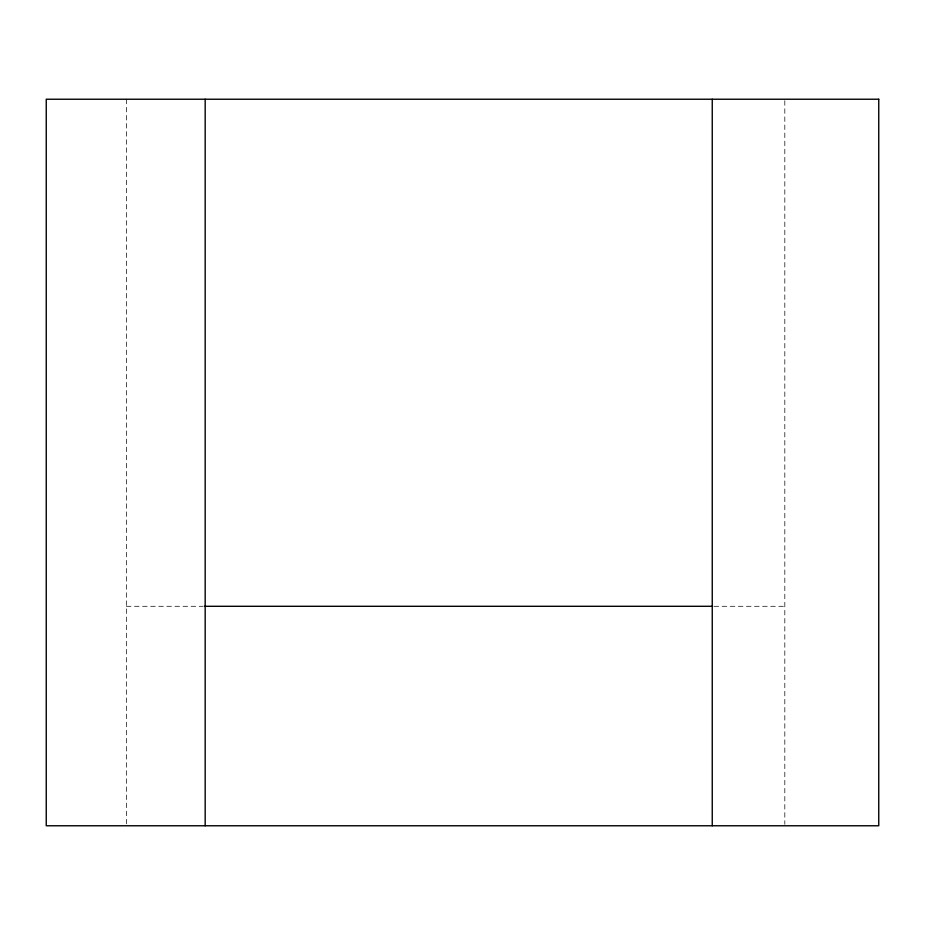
<?xml version="1.0" encoding="UTF-8"?>
<svg xmlns="http://www.w3.org/2000/svg" width="925" height="925" viewBox="0 0 925 925"><rect width="100%" height="100%" fill="white"/><g stroke="black" fill="none" stroke-linecap="round" stroke-linejoin="round"><path stroke-width="0.69" stroke-dasharray="4.62 3.47" d="M126.378 606.291L202.91 606.291M714.065 606.291L784.816 606.291M784.816 100.675L784.816 824.325M126.378 99.229L126.378 824.325"/><path stroke-width="1.39" d="M204.356 606.291L712.62 606.291M712.25 99.229L712.25 825.771M205.177 99.229L205.177 825.771M878.75 99.229L46.25 99.229L46.25 825.771L878.75 825.771L878.75 99.229"/></g></svg>
